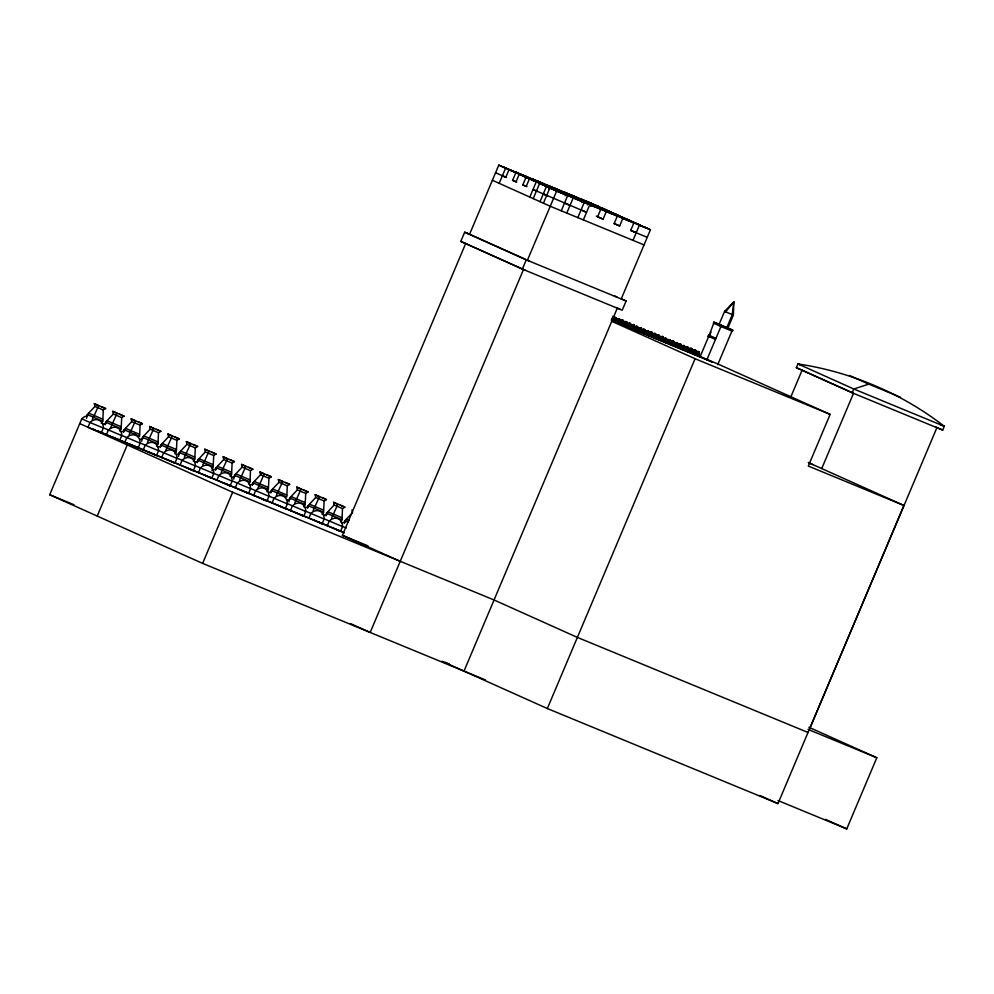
<?xml version="1.0" encoding="UTF-8"?>
<svg xmlns="http://www.w3.org/2000/svg" width="994" height="994" viewBox="0 0 994 994"><rect width="100%" height="100%" fill="white"/><g stroke="black" fill="none" stroke-linecap="round" stroke-linejoin="round"><path stroke-width="1.49" d="M733.398 315.061L733.808 301.853L724.589 311.42L719.109 324.404L727.919 328.032L733.398 315.061L724.589 311.42L725.719 311.768M101.301 423.357L102.767 421.195L103.301 410L105.637 408.546L101.338 406.608M119.702 430.949L121.169 428.774L121.703 417.579L124.039 416.126L119.74 414.2M123.567 432.328L124.101 429.768L139.57 436.366L140.104 425.171L142.44 423.717L138.141 421.779M156.505 446.107L157.971 443.945L158.506 432.75L160.842 431.297L156.543 429.358M174.907 453.699L176.373 451.524L176.907 440.342L179.243 438.876L174.944 436.95M193.308 461.278L194.774 459.116L195.309 447.921L197.644 446.468L193.345 444.529M211.71 468.87L213.176 466.695L213.71 455.513L216.046 454.047L211.747 452.121M230.111 476.449L231.577 474.287L232.111 463.092L234.447 461.638L230.148 459.7M248.512 484.028L249.979 481.866L250.513 470.671L252.849 469.218L248.55 467.292M266.914 491.62L268.38 489.446L268.914 478.263L271.25 476.797L266.951 474.871M270.778 493.012L271.312 490.44L286.781 497.037L287.316 485.842L289.652 484.389L285.353 482.45M303.717 506.791L305.183 504.617L305.717 493.434L308.053 491.968L303.754 490.042M322.118 514.37L323.584 512.208L324.119 501.013L326.454 499.56L322.155 497.621M340.52 521.962L341.986 519.787L342.508 508.605L344.856 507.139L340.557 505.213M626.742 322.963C626.468 318.751 621.474 324.727 627.102 323.907C628.643 320.49 623.76 321.944 624.853 324.715L624.083 324.367L624.605 323.149M616.417 318.08C612.105 315.682 617.982 321.981 615.646 317.732M619.25 319.223C612.664 317.111 622.679 324.106 619.51 319.633M620.02 319.559C619.312 317.198 617.075 320.478 617.634 321.745L616.864 321.397L617.373 320.167M622.865 320.702C622.853 318.341 618.864 321.584 621.759 322.006L621.238 323.236L622.492 323.746C624.431 322.702 623.573 319.248 622.716 322.068M623.636 321.05C623.847 319.173 620.517 320.851 621.759 322.006M633.687 326.43L634.097 324.64L634.16 326.951L631.538 325.535L633.613 324.653M638.073 327.001C633.762 324.616 639.639 330.915 637.303 326.653M640.906 328.144C634.309 326.144 644.373 332.953 641.18 328.554M641.677 328.492C640.968 326.131 638.732 329.412 639.291 330.667L638.521 330.319L639.043 329.101M645.292 329.983C640.981 327.585 646.87 333.885 644.522 329.635M648.125 331.126C641.552 329.014 651.555 336.009 648.399 331.536M648.896 331.462C648.187 329.101 645.951 332.381 646.51 333.649L645.74 333.301L646.262 332.071M651.741 332.605C651.729 330.244 647.74 333.487 650.635 333.909L650.126 335.127L651.368 335.649C653.306 334.605 652.449 331.151 651.604 333.972M652.511 332.953C652.723 331.077 649.393 332.754 650.635 333.909M655.344 334.096C655.555 332.307 652.474 333.736 653.356 334.941C656.674 338.718 656.5 332.394 655.555 335.04M656.115 334.444C655.419 332.083 653.17 335.363 653.729 336.618L652.959 336.27L653.48 335.053M662.576 338.333L662.973 336.544L663.048 338.855L660.414 337.438L662.489 336.556M666.949 338.904C662.638 336.519 668.527 342.818 666.179 338.556M669.782 340.047C663.209 337.935 673.211 344.943 670.055 340.457M670.552 340.395C669.857 338.035 667.608 341.315 668.167 342.57L667.396 342.222L667.918 341.004M672.913 341.364C668.303 340.358 675.398 345.639 674.168 341.886C673.46 339.526 671.223 342.793 671.782 344.061L673.025 344.57A3.069 2.597 -65.8 0 1 673.249 345.465M677.001 343.017C670.416 340.954 680.443 347.888 677.274 343.439M677.771 343.365C677.076 341.004 674.827 344.284 675.386 345.552L674.615 345.204L675.137 343.974M680.318 345.949C682.965 342.905 676.119 343.738 679.511 345.813L679.001 347.03L680.244 347.552A3.069 2.597 -65.8 0 1 680.468 348.447M678.231 346.695L678.74 345.465C684.568 348.72 679.486 340.855 679.511 345.813M685.003 346.347C680.691 343.949 686.568 350.248 684.22 345.999M687.836 347.49C686.084 344.458 684.406 351.143 688.73 348.944C689.364 345.44 685.301 347.714 686.22 350.012L687.463 350.522A3.069 2.597 -65.8 0 1 687.686 351.416M691.439 348.969C691.439 346.608 687.45 349.863 690.345 350.273L689.824 351.503L689.053 351.155L689.575 349.925C693.377 353.429 692.321 346.757 691.302 350.335M692.222 349.316C692.42 347.465 689.103 349.105 690.345 350.273M695.825 350.807C694.011 347.701 692.83 354.386 696.098 351.578C696.409 348.484 690.892 350.025 693.949 351.764L693.439 352.982L694.682 353.504L695.204 352.274L694.433 351.926L695.266 351.416M698.67 351.951C692.085 349.838 702.087 356.846 698.931 352.361M699.441 352.298C698.732 349.938 696.483 353.218 697.043 354.473L696.272 354.125L696.794 352.907M86.503 418.449L87.298 414.597L94.939 406.434L94.355 403.738L105.637 408.546M105.165 424.749L105.699 422.177L113.341 414.026L112.757 411.317L124.039 416.126M141.707 441.199L142.502 437.348L150.144 429.197L149.56 426.488L160.842 431.297M160.369 447.499L160.904 444.927L168.545 436.776L167.961 434.067L179.243 438.876M178.51 456.37L179.305 452.518L186.947 444.355L186.363 441.659L197.644 446.468M197.172 462.67L197.707 460.098L205.348 451.947L204.764 449.238L216.046 454.047M215.574 470.249L216.108 467.689L223.749 459.526L223.165 456.83L234.447 461.638M233.714 479.12L234.509 475.269L242.151 467.118L241.567 464.409L252.849 469.218M252.377 485.42L252.911 482.86L260.552 474.697L259.968 471.988L271.25 476.797M288.906 501.871L289.714 498.019L297.355 489.868L296.771 487.159L308.053 491.968M307.581 508.17L308.115 505.611L315.757 497.447L315.173 494.751L326.454 499.56M325.982 515.762L326.517 513.19L334.158 505.039L333.574 502.33L344.856 507.139M344.384 523.341L344.906 520.781L352.559 512.618L351.975 509.922M615.162 317.558L614.068 317.248L613.484 318.092L614.54 319.024L614.019 320.254L615.274 320.776L615.758 317.844M629.6 323.51C625.139 322.404 631.612 327.846 630.966 324.131C630.233 321.634 627.897 324.814 628.457 326.206L629.711 326.715L630.233 325.498L629.463 325.15M630.345 324.454L629.624 325.162M633.215 325.001L632.072 327.697L631.302 327.349L631.824 326.119M636.819 326.492L635.216 326.666L636.197 327.958L635.688 329.176L636.93 329.697L637.452 328.467L636.682 328.132L637.514 327.61M644.037 329.461L642.435 329.635L643.416 330.927L642.907 332.158L644.149 332.667L644.671 331.449M658.475 335.413C654.015 334.307 660.501 339.749 659.842 336.034C659.121 333.537 656.773 336.717 657.345 338.109L658.587 338.619A3.069 2.597 -65.8 0 1 658.811 339.513M662.091 336.904L660.948 339.6L660.178 339.252L660.699 338.022L661.47 338.37M665.694 338.395L664.091 338.569L665.073 339.861L664.564 341.079L665.806 341.601L666.328 340.37L665.558 340.035L666.39 339.513M683.748 345.825L682.145 345.999L683.126 347.304L682.605 348.521L681.834 348.173L682.356 346.956M92.305 419.654L98.667 405.664L94.355 403.738M110.272 428.439L117.068 413.255L112.757 411.317M129.108 434.825L135.47 420.835L131.158 418.909L131.742 421.605L140.104 425.171M147.51 442.405L153.859 428.414L149.56 426.488M165.911 449.984L172.26 436.006L167.961 434.067M184.312 457.575L190.662 443.585L186.363 441.659M202.714 465.155L209.063 451.177L204.764 449.238M221.115 472.746L227.464 458.756L223.165 456.83M239.517 480.326L245.866 466.348L241.567 464.409M257.471 489.11L264.267 473.927L259.968 471.988M276.32 495.497L282.669 481.506L278.37 479.58L278.954 482.289L287.316 485.842M294.721 503.076L301.07 489.098L296.771 487.159M313.122 510.667L319.472 496.677L315.173 494.751M331.524 518.247L337.873 504.269L333.574 502.33M485.482 679.983L202.614 563.387L49.7 494.739L81.769 418.822A9.269 7.865 -65.8 0 1 87.596 415.927M103.339 428.016L89.994 422.512L87.981 427.296L101.313 432.788L103.339 428.016A9.269 7.865 -65.8 0 0 98.841 420.127A9.269 7.865 -65.8 0 0 89.994 422.512L81.769 418.822M106.383 434.875L108.396 430.104A9.269 7.865 -65.8 0 1 117.242 427.706A9.269 7.865 -65.8 0 1 121.74 435.596L119.715 440.379L98.145 431.185L344.036 532.523M124.784 442.454L126.797 437.683A9.269 7.865 -65.8 0 1 135.644 435.297A9.269 7.865 -65.8 0 1 140.142 443.187L138.116 447.959L116.546 438.764M97.213 516.06L127.257 444.927M143.186 450.046L145.199 445.275A9.269 7.865 -65.8 0 1 154.045 442.877A9.269 7.865 -65.8 0 1 158.543 450.767L156.518 455.538L134.948 446.356M161.587 457.625L163.6 452.854A9.269 7.865 -65.8 0 1 172.447 450.456A9.269 7.865 -65.8 0 1 176.944 458.358L174.919 463.129L153.349 453.935M179.989 465.217L182.001 460.433A9.269 7.865 -65.8 0 1 190.848 458.048A9.269 7.865 -65.8 0 1 195.346 465.938L193.321 470.709L171.751 461.514M198.378 472.796L200.403 468.025A9.269 7.865 -65.8 0 1 209.249 465.627A9.269 7.865 -65.8 0 1 213.747 473.517L211.722 478.3L190.152 469.106M216.779 480.388L218.804 475.604A9.269 7.865 -65.8 0 1 227.651 473.219A9.269 7.865 -65.8 0 1 232.149 481.108L230.123 485.88L208.554 476.685M202.614 563.387L232.658 492.241L79.744 423.593M235.18 487.967L237.206 483.196A9.269 7.865 -65.8 0 1 246.04 480.798A9.269 7.865 -65.8 0 1 250.55 488.688L248.525 493.471L226.955 484.277M253.582 495.546L255.607 490.775A9.269 7.865 -65.8 0 1 264.441 488.377A9.269 7.865 -65.8 0 1 268.939 496.279L266.926 501.051L245.356 491.856M271.983 503.138L274.009 498.354A9.269 7.865 -65.8 0 1 282.843 495.969A9.269 7.865 -65.8 0 1 287.341 503.859L285.328 508.63L263.758 499.435M290.385 510.717L292.41 505.946A9.269 7.865 -65.8 0 1 301.244 503.548A9.269 7.865 -65.8 0 1 305.742 511.438L303.729 516.221L283.538 507.636M308.786 518.309L310.811 513.525A9.269 7.865 -65.8 0 1 319.646 511.14A9.269 7.865 -65.8 0 1 324.143 519.03L322.131 523.801L300.561 514.606M327.188 525.888L329.213 521.117A9.269 7.865 -65.8 0 1 338.047 518.719A9.269 7.865 -65.8 0 1 342.545 526.609L340.532 531.392L318.962 522.198M621.424 298.896L626.108 300.996L622.207 310.227L522.359 269.076L460.781 241.43L464.683 232.198L468.969 233.963M400.247 561.324L342.396 535.344L465.677 243.518L460.781 241.43M529.28 261.087L469.578 234.273L498.789 165.116L516.631 172.72L502.194 166.644M499.187 183.331L505.598 168.172L498.789 165.116M523.428 175.776L508.99 169.701L505.797 177.28L495.584 172.695M532.821 180.399L547.259 186.474L519.203 174.285L515.998 181.865L512.606 180.336L515.799 172.757L508.99 169.701M529.814 197.085L536.213 181.927L529.417 178.87L526.211 186.45L522.807 184.921L526.012 177.342M533.219 198.614L539.618 183.455L557.46 191.059L539.618 183.455M540.028 201.67L546.427 186.512M548.663 188.897L549.732 186.363L531.889 178.758L566.294 193.196L565.226 195.719M543.432 203.198L549.831 188.04L564.269 194.116M522.359 269.076L526.261 259.844L464.683 232.198M523.515 269.486L370.19 632.457L350.447 623.586M527.416 260.254L556.64 191.096L549.831 188.04M561.262 210.803L567.673 195.644L560.864 192.587M566.791 213.076L573.19 197.918L566.381 194.861L584.223 202.465L577.825 217.624M581.776 202.54L582.844 200.018L565.002 192.414L582.844 200.018M587.292 204.814L588.361 202.291L581.552 199.235L599.394 206.839L584.957 200.763M583.341 219.898L589.74 204.739L582.931 201.683L617.336 216.108L614.13 223.687L619.647 225.961L622.853 218.382L616.044 215.325L633.886 222.929L630.681 230.509L647.243 237.33M590.697 206.342L591.765 203.82L606.203 209.896M589.74 204.739L600.774 209.287L597.58 216.866L603.097 219.14L606.29 211.56M633.004 240.362L639.403 225.203L632.594 222.147L647.032 228.222M611.67 319.285L612.18 318.055M463.999 671.124L617.324 308.152M621.225 298.921L650.436 229.751L643.627 226.694M613.77 318.689L613.248 319.906L614.019 320.254M619.1 323.149A3.069 2.597 -65.8 0 0 618.852 322.28L619.399 321.037L618.628 320.689M628.208 324.64L627.686 325.858L628.457 326.206M632.557 327.858L633.551 326.541M635.427 327.61L634.905 328.84L635.688 329.176M642.646 330.592L642.124 331.81L642.907 332.158M649.355 334.792L649.865 333.562L651.89 334.419M657.084 336.544L656.574 337.761L657.345 338.109M658.587 338.619L659.109 337.401L658.339 337.053M661.432 339.762L662.426 338.445M664.303 339.513L663.793 340.743L664.564 341.079M669.645 343.986A3.069 2.597 -65.8 0 0 669.384 343.104L669.931 341.861L669.161 341.514M673.025 344.57L673.547 343.352M680.244 347.552L680.766 346.322M685.959 348.434L685.45 349.664L686.22 350.012M687.463 350.522L687.985 349.304L687.214 348.956M691.6 350.795L691.079 352.013L689.053 351.155M693.178 351.416L692.669 352.646L693.439 352.982M808.234 462.508L903.906 505.461L777.967 803.599L547.334 708.536L695.092 358.735L611.757 321.31M612.267 320.826L712.4 362.114L698.521 355.889A3.069 2.597 -65.8 0 0 698.26 355.007L698.819 353.765L698.049 353.417M720.103 324.69L713.878 322.118L713.431 323.174L720.936 326.529L706.734 360.151M715.481 339.439L708.15 336.158L708.61 335.065L709.803 335.55M699.95 357.107L708.697 336.394M709.169 335.301L713.704 323.298M726.788 327.685L732.267 314.713L733.808 301.853L726.614 310.675M717.718 364.686L731.919 331.064M732.814 330.182L732.367 331.238L720.488 326.343L720.936 325.286L732.814 330.182L728.304 328.169M796.331 367.718L797.933 363.916C851.187 371.967 901.695 393.326 944.3 426.302L942.697 430.091L852.169 392.779L796.331 367.718L801.996 370.041M790.665 397.265L802.121 370.178L853.535 393.264L821.727 468.559M611.273 320.043L717.879 363.99L830.139 414.386L808.308 466.062L903.906 505.461M852.169 392.779L853.771 388.989L868.768 384.144L900.465 397.215M936.92 427.631L809.215 729.931L808.06 729.41L876.807 757.751L846.751 828.884L778.016 800.555M612.925 317.707L612.813 316.229M644.634 330.741L644.634 329.747M659.171 336.531L658.5 337.065M684.344 347.117L684.344 346.111M688.047 348.434L687.376 348.969M614.391 317.21L615.671 317.546M628.829 323.162L630.109 323.497M632.433 324.653L633.576 324.491M636.048 326.144L637.328 326.479M639.664 327.635L640.434 327.97M643.267 329.113L644.547 329.449M657.705 335.065L658.985 335.4M661.321 336.556L662.451 336.394M664.924 338.047L666.204 338.382M672.143 341.017L673.423 341.352M682.977 345.477L684.195 345.465M673.398 342.793L673.398 341.538L674.168 341.886M124.101 429.768L131.742 421.605M271.312 490.44L278.954 482.289M626.332 323.559L626.108 325.237L624.083 324.367M655.208 335.463L654.984 337.14L652.959 336.27M676.864 344.396L676.641 346.061L674.615 345.204M684.083 347.366L683.86 349.043L681.834 348.173M548.452 185.58L566.294 193.196M515.799 172.757L537.046 181.89M522.608 175.814L533.641 180.361M605.371 209.933L616.417 214.48M615.584 214.505L630.022 220.581L601.966 208.405M599.494 208.504L617.336 216.108M556.64 191.096L567.673 195.644M573.19 197.918L584.223 202.465M622.853 218.382L633.886 222.929M639.403 225.203L650.436 229.751M502.392 175.752L506.53 177.454M512.606 180.336L516.743 182.039M522.807 184.921L526.944 186.623M537.158 191.208L533.02 189.506L586.547 212.318L581.092 209.871M544.7 194.439L547.458 195.582M543.221 194.091L547.359 195.793M565.946 203.571L568.705 204.714M633.538 231.44L636.297 232.571M644.037 244.909L550.229 206.255L492.378 180.274M800.766 365.084L797.933 363.916L853.771 388.989L944.3 426.302L940.113 424.413M466.546 233.031L469.578 234.273M526.261 259.844L626.108 300.996M708.15 336.158L709.343 336.655M708.548 336.345L709.592 336.767M623.014 322.516L620.989 321.658L620.467 322.888L621.238 323.236M616.864 321.397L618.889 322.255M631.302 327.349L633.327 328.206L633.837 326.989L633.066 326.641M638.521 330.319L640.546 331.188L641.055 329.958L640.285 329.61M645.74 333.301L647.765 334.158L648.274 332.94L647.504 332.592M660.178 339.252L662.203 340.11L662.712 338.892L661.942 338.544M667.396 342.222L669.422 343.092M696.272 354.125L698.297 354.995M611.534 320.031L699.614 356.374A3.069 2.597 -65.8 0 0 695.651 354.746L694.558 354.249A3.069 2.597 -65.8 0 1 697.428 354.038M695.092 358.735L830.139 414.386M808.718 462.881L812.968 464.633M131.158 418.909L142.44 423.717M278.37 479.58L289.652 484.389M103.301 410L94.939 406.434M121.703 417.579L113.341 414.026M158.506 432.75L150.144 429.197M176.907 440.342L168.545 436.776M195.309 447.921L186.947 444.355M213.71 455.513L205.348 451.947M232.111 463.092L223.749 459.526M250.513 470.671L242.151 467.118M268.914 478.263L260.552 474.697M305.717 493.434L297.355 489.868M324.119 501.013L315.757 497.447M342.508 508.605L334.158 505.039M102.717 419.145L88.789 413.206M121.119 426.737L107.19 420.797M139.52 434.316L125.592 428.377M157.922 441.895L143.993 435.968M176.323 449.487L162.395 443.548M194.725 457.066L180.796 451.127M213.126 464.658L199.198 458.719M231.527 472.237L217.599 466.298M249.929 479.829L236 473.889M268.33 487.408L254.402 481.469M286.732 494.987L272.803 489.06M305.133 502.579L291.205 496.64M323.535 510.158L309.606 504.219M341.936 517.75L328.008 511.811M102.767 421.195L87.298 414.597M121.169 428.774L105.699 422.177M157.971 443.945L142.502 437.348M176.373 451.524L160.904 444.927M194.774 459.116L179.305 452.518M213.176 466.695L197.707 460.098M231.577 474.287L216.108 467.689M249.979 481.866L234.509 475.269M268.38 489.446L252.911 482.86M305.183 504.617L289.714 498.019M323.584 512.208L308.115 505.611M341.986 519.787L326.517 513.19M121.74 435.596L102.904 427.631M140.142 443.187L121.305 435.223M158.543 450.767L139.707 442.802M176.944 458.358L158.108 450.394M195.346 465.938L176.51 457.973M213.747 473.517L194.911 465.565M232.149 481.108L213.312 473.144M250.55 488.688L231.714 480.723M268.939 496.279L250.115 488.315M287.341 503.859L268.517 495.894M305.742 511.438L286.918 503.486M324.143 519.03L305.32 511.065M342.545 526.609L323.721 518.657M92.628 428.911L95.499 430.091M342.396 535.344L367.979 545.892M232.658 492.241L494.043 599.978L577.377 637.402L808.023 732.466M49.7 494.739L74.041 504.766M445.026 662.24L449.288 663.992M602.799 208.367L609.608 211.424M619.809 216.009L591.765 203.82M587.069 201.509L593.878 204.565M638.111 224.42L644.92 227.477M612.18 212.977L618.989 216.033M570.519 194.687L577.328 197.744M621.561 217.599L628.37 220.656M553.969 187.866L560.765 190.91M605.011 210.778L611.819 213.834M537.406 181.032L544.215 184.089M588.46 203.956L595.257 207.013M520.036 174.248L526.832 177.305M504.306 167.39L511.115 170.446M555.348 190.314L562.157 193.37M630.755 230.335L636.197 232.782M614.205 223.513L619.647 225.961M596.288 216.083L603.097 219.14M564.542 203.049L569.984 205.497M849.224 375.372L868.768 384.144M713.878 322.118L721.383 325.46M935.714 426.96L942.697 430.091M708.61 335.065L715.941 338.345M614.168 295.752L616.988 297.02M616.118 307.494L620.343 309.395M465.677 243.518L525.379 270.318M697.415 351.429L698.186 351.777M693.8 349.95L694.57 350.298M686.581 346.968L687.351 347.316M690.196 348.459L690.967 348.807M679.362 343.999L680.132 344.346M680.617 344.508L681.387 344.856M675.758 342.508L676.529 342.855M696.583 351.951L697.353 352.298M668.54 339.538L669.31 339.873M692.967 350.472L693.737 350.807M662.563 337.078L663.333 337.413M685.748 347.49L686.519 347.838M689.364 348.981L690.134 349.329M654.102 333.586L654.872 333.922M678.529 344.52L679.3 344.856M682.145 345.999L682.915 346.347M650.486 332.095L651.256 332.443M674.926 343.029L675.696 343.377M646.883 330.604L647.653 330.952M667.707 340.047L668.477 340.395M671.31 341.538L672.081 341.886M660.488 337.078L661.259 337.426M664.091 338.569L664.862 338.904M633.687 325.175L634.458 325.51M653.269 334.096L654.04 334.444M656.872 335.587L657.643 335.935M625.214 321.683L625.996 322.019M626.468 322.193L627.363 322.652M649.654 332.617L650.424 332.965M672.292 342.831L671.522 342.495L671.012 343.713L671.782 344.061M617.995 318.701L618.765 319.049M621.61 320.192L622.381 320.54M642.435 329.635L643.205 329.983M646.05 331.126L646.821 331.474M635.216 326.666L635.986 327.014M638.831 328.144L639.602 328.492M631.612 325.175L632.383 325.523M624.394 322.193L625.164 322.541M627.997 323.684L628.767 324.032M617.162 319.223L617.945 319.571M620.778 320.714L621.548 321.062M613.559 317.732L614.329 318.08M346.409 519.39L349.068 520.583M808.93 727.273L876.807 757.751M344.906 520.781L348.459 522.372M280.88 494.391L283.24 495.447M342.122 526.236L346.235 528.087M133.668 433.707L136.029 434.763M337.364 529.777L344.222 532.859M332.307 527.69L340.532 531.392M313.905 520.111L322.131 523.801M295.504 512.519L303.729 516.221M277.102 504.94L285.328 508.63M258.701 497.36L266.926 501.051M240.299 489.769L248.525 493.471M223.265 482.798L230.123 485.88M203.497 474.598L211.722 478.3M185.095 467.018L193.321 470.709M166.694 459.439L174.919 463.129M148.292 451.848L156.518 455.538M129.891 444.268L138.116 447.959M111.49 436.677L119.715 440.379M98.58 431.558L101.313 432.788M825.542 819.354L846.751 828.884M759.863 795.473L777.967 803.599M441.957 661.221L547.334 708.536M102.891 424.351A9.269 7.865 -65.8 0 1 105.998 423.519M121.293 431.943A9.269 7.865 -65.8 0 1 124.399 431.098M139.694 439.522A9.269 7.865 -65.8 0 1 142.801 438.677M158.096 447.101A9.269 7.865 -65.8 0 1 161.202 446.269M176.497 454.693A9.269 7.865 -65.8 0 1 179.603 453.848M194.899 462.272A9.269 7.865 -65.8 0 1 198.005 461.44M211.871 470.746A9.269 7.865 -65.8 0 1 216.406 469.019M231.701 477.443A9.269 7.865 -65.8 0 1 234.808 476.611M250.103 485.035A9.269 7.865 -65.8 0 1 253.209 484.19M268.504 492.614A9.269 7.865 -65.8 0 1 271.611 491.769M286.906 500.193A9.269 7.865 -65.8 0 1 290.012 499.361M305.307 507.785A9.269 7.865 -65.8 0 1 308.413 506.94M323.709 515.364A9.269 7.865 -65.8 0 1 326.815 514.532M342.11 522.956A9.269 7.865 -65.8 0 1 345.216 522.111M611.882 318.826A3.069 2.597 -65.8 0 1 612.975 320.664M614.727 320.08A3.069 2.597 -65.8 0 1 615.497 321.658M611.931 319.782A3.069 2.597 -65.8 0 1 614.031 319.621M612.627 320.528A3.069 2.597 -65.8 0 1 616.591 322.155L615.149 321.522A3.069 2.597 -65.8 0 1 617.647 321.112M616.243 322.006A3.069 2.597 -65.8 0 1 620.194 323.646L618.753 323.013A3.069 2.597 -65.8 0 1 621.623 322.789M622.232 323.385A3.069 2.597 -65.8 0 1 622.716 324.64M619.846 323.497A3.069 2.597 -65.8 0 1 623.81 325.125L622.368 324.491A3.069 2.597 -65.8 0 1 624.866 324.081M625.561 324.541A3.069 2.597 -65.8 0 1 626.319 326.131M623.462 324.988A3.069 2.597 -65.8 0 1 627.413 326.616L625.971 325.982A3.069 2.597 -65.8 0 1 628.469 325.572M629.451 326.355A3.069 2.597 -65.8 0 1 629.935 327.61M627.065 326.479A3.069 2.597 -65.8 0 1 631.028 328.107L629.587 327.473A3.069 2.597 -65.8 0 1 631.675 326.939M632.78 327.523A3.069 2.597 -65.8 0 1 633.538 329.101M630.681 327.958A3.069 2.597 -65.8 0 1 634.632 329.598L633.19 328.964A3.069 2.597 -65.8 0 1 635.688 328.554M636.669 329.337A3.069 2.597 -65.8 0 1 637.154 330.592M634.284 329.449A3.069 2.597 -65.8 0 1 638.247 331.077L636.806 330.443A3.069 2.597 -65.8 0 1 639.676 330.232M640.67 331.623A3.069 2.597 -65.8 0 1 640.757 332.083M637.899 330.94A3.069 2.597 -65.8 0 1 641.851 332.568L640.409 331.934A3.069 2.597 -65.8 0 1 642.907 331.524M643.888 332.307A3.069 2.597 -65.8 0 1 644.373 333.562M641.503 332.418A3.069 2.597 -65.8 0 1 645.466 334.059L644.025 333.425A3.069 2.597 -65.8 0 1 646.522 333.015M647.504 333.798A3.069 2.597 -65.8 0 1 647.989 335.053M645.118 333.909A3.069 2.597 -65.8 0 1 649.07 335.55L647.628 334.903A3.069 2.597 -65.8 0 1 650.126 334.506M651.107 335.289A3.069 2.597 -65.8 0 1 651.592 336.544L652.685 337.028A3.069 2.597 -65.8 0 0 648.722 335.4M654.437 336.444A3.069 2.597 -65.8 0 1 655.208 338.035M653.741 335.984A3.069 2.597 -65.8 0 0 651.244 336.394L652.337 336.891A3.069 2.597 -65.8 0 1 656.288 338.519L654.847 337.885A3.069 2.597 -65.8 0 1 657.345 337.475M655.941 338.37A3.069 2.597 -65.8 0 1 659.904 340.01L658.463 339.376A3.069 2.597 -65.8 0 1 662.426 341.004M659.556 339.861A3.069 2.597 -65.8 0 1 663.52 341.501L662.066 340.855A3.069 2.597 -65.8 0 1 664.564 340.457M665.545 341.24A3.069 2.597 -65.8 0 1 666.03 342.495M663.16 341.352A3.069 2.597 -65.8 0 1 667.123 342.98L665.682 342.346A3.069 2.597 -65.8 0 1 668.552 342.135M666.775 342.843A3.069 2.597 -65.8 0 1 670.739 344.471L669.285 343.837A3.069 2.597 -65.8 0 1 671.782 343.427M670.378 344.322A3.069 2.597 -65.8 0 1 674.342 345.962L672.901 345.328A3.069 2.597 -65.8 0 1 675.398 344.918M676.094 345.378A3.069 2.597 -65.8 0 1 676.864 346.956M673.994 345.813A3.069 2.597 -65.8 0 1 677.958 347.453L676.504 346.807A3.069 2.597 -65.8 0 1 679.001 346.409M677.597 347.304A3.069 2.597 -65.8 0 1 681.561 348.931L680.12 348.298A3.069 2.597 -65.8 0 1 682.219 347.763M683.313 348.347A3.069 2.597 -65.8 0 1 684.083 349.938M681.213 348.795A3.069 2.597 -65.8 0 1 685.177 350.422L683.723 349.789A3.069 2.597 -65.8 0 1 686.22 349.379M684.816 350.273A3.069 2.597 -65.8 0 1 688.78 351.913L687.339 351.28A3.069 2.597 -65.8 0 1 690.209 351.068M691.203 352.46A3.069 2.597 -65.8 0 1 691.302 352.907M688.432 351.764A3.069 2.597 -65.8 0 1 692.396 353.404L690.954 352.758A3.069 2.597 -65.8 0 1 693.452 352.361M694.433 353.143A3.069 2.597 -65.8 0 1 694.905 354.398L695.999 354.883A3.069 2.597 -65.8 0 0 692.035 353.255M710.064 335.674A14.326 12.152 -65.8 0 1 710.337 335.053M709.331 335.376A15.258 12.934 -65.8 0 1 711.07 332.195M809.228 462.545A3.069 2.597 -65.8 0 1 809.327 462.993M526.373 176.485L515.339 171.937L533.182 179.541L526.373 176.485M633.427 222.109L622.393 217.562L640.235 225.166L633.427 222.109"/></g></svg>
